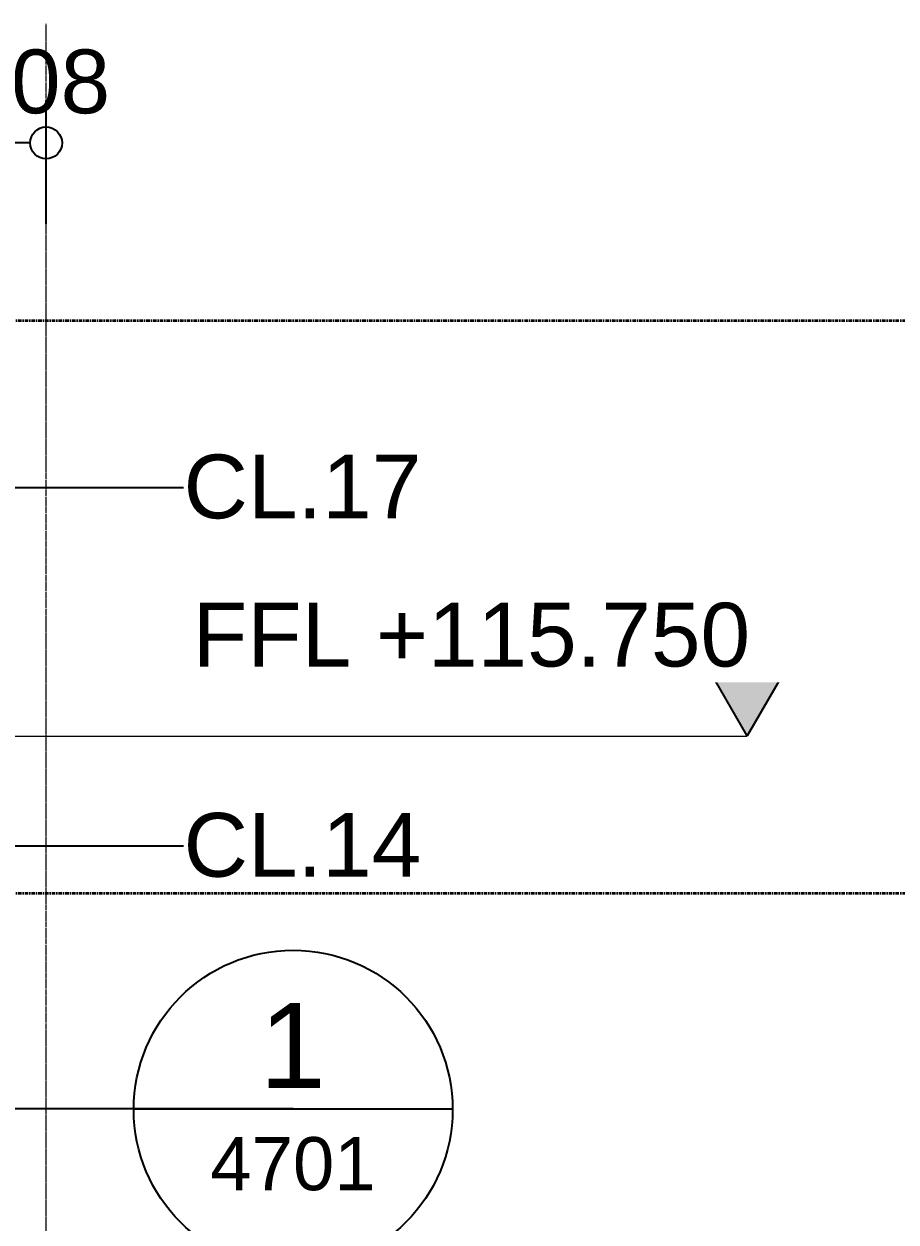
# Model space of a CAD drawing. Header units: millimetres. Extents: x -153298 to 620751, y -313239 to 250031.
# Drawn here: x 12373 to 16475, y -297007 to -291369 of the extents above; entities that cross this region are included whole.
import ezdxf

# ---------------------------------------------------------------- set-up
doc = ezdxf.new("R2010")
doc.units = ezdxf.units.MM
doc.linetypes.add('Centre', pattern=[31.75, 6.35, -4.7625, 15.875, -4.7625])
doc.linetypes.add('DPA_Grid _ Level 100', pattern=[10, 5.5, -1.6, 1.3, -1.6])
doc.layers.get('DEFPOINTS').update_dxf_attribs({"color": 250})
for name, color, linetype, lineweight in [('A-ANNO-DIMS', 1, 'Continuous', 9), ('A-ANNO-NOTE', 3, 'Continuous', 35), ('A-DETL-GENF', 2, 'Continuous', 35), ('A-FLOR-LEVL', 3, 'Continuous', 35), ('A-GENM-IDEN', 3, 'Continuous', 25), ('G-ANNO-SPOR', 3, 'Continuous', 9), ('S-GRID', 1, 'Continuous', 0)]:
    doc.layers.add(name, color=color, linetype=linetype, lineweight=lineweight)
doc.styles.add('ARIAL', font='arial.ttf')
doc.styles.add('Arial_1', font='arial.ttf', dxfattribs={"height": 250})
doc.styles.add('Arial_2', font='arial.ttf', dxfattribs={"height": 3})
doc.dimstyles.new('DPA-DIM-3_0_C-T', dxfattribs={"dimscale": 304.8, "dimtxt": 306.07782, "dimasz": 0.492126, "dimexe": 0.656168, "dimexo": 0.0625, "dimgap": 0.164042, "dimtad": 0, "dimjust": 2, "dimdec": 0, "dimzin": 0, "dimdsep": 46, "dimtxsty": 'Arial_2', "dimblk1": 'DOTBLANK', "dimblk2": 'OBLIQUE', "dimsah": 1, "dimcen": 0.09, "dimdle": 0.656168, "dimadec": 8, "dimazin": 0, "dimtfac": 1, "dimtdec": 4, "dimtix": 1, "dimtmove": 2, "dimatfit": 3, "dimfxl": 1.312336, "dimfxlon": 1, "dimtvp": 1, "dimtolj": 1, "dimtzin": 0, "dimarcsym": 2})

# ---------------------------------------------------------------- blocks, each defined once
blk = doc.blocks.new('DPA_AN_Callout - DPA_AN_Callout-15497441-2140-01 ENTRANCE 1 ELEVATION 2')
at = {"layer": 'A-DETL-GENF', "lineweight": 25}
blk.add_line((-11032.1, 114589.7), (-14325.5, 114589.7), dxfattribs=at)
blk = doc.blocks.new('*D4143')
at = {"layer": 'DEFPOINTS', "color": 0, "transparency": 16777216}
for p in [(12477.2, -291928.6), (12477.2, -300359.5), (12477.2, -300359.5)]:
    blk.add_point(p, dxfattribs=at)
blk = doc.blocks.new('_DotBlank')
at = {"color": 0, "linetype": 'ByBlock', "lineweight": -2}
blk.add_line((-0.5, 0), (-1, 0), dxfattribs=at)
blk.add_circle((0, 0), 0.5, dxfattribs=at)
blk = doc.blocks.new('_None')
blk = doc.blocks.new('_Oblique')
at = {"color": 0, "linetype": 'ByBlock', "lineweight": -2}
blk.add_line((-0.5, -0.5), (0.5, 0.5), dxfattribs=at)
blk = doc.blocks.new('*D4144')
at = {"layer": 'A-ANNO-DIMS', "color": 0, "lineweight": -2, "transparency": 16777216}
for p, q in [((12069.2, -292309.5), (12069.2, -291728.6)), ((12477.2, -292309.5), (12477.2, -291728.6)), ((12327.2, -291928.6), (11869.2, -291928.6))]:
    blk.add_line(p, q, dxfattribs=at)
at = {"layer": 'DEFPOINTS', "color": 0, "transparency": 16777216}
for p in [(12069.2, -291928.6), (12069.2, -292328.6), (12477.2, -292328.6)]:
    blk.add_point(p, dxfattribs=at)
at = {"layer": 'A-ANNO-DIMS', "color": 0, "lineweight": -2, "transparency": 16777216, "xscale": 150, "yscale": 150, "zscale": 150, "rotation": 180}
blk.add_blockref('_Oblique', (12069.2, -291928.6), dxfattribs=at)
at = {"layer": 'A-ANNO-DIMS', "color": 0, "lineweight": -2, "transparency": 16777216, "xscale": 150, "yscale": 150, "zscale": 150}
blk.add_blockref('_DotBlank', (12477.2, -291928.6), dxfattribs=at)
at = {"layer": 'A-ANNO-DIMS', "color": 0, "transparency": 16777216, "insert": (12079.2, -291489.1), "char_height": 300, "width": 830.648, "attachment_point": 1, "line_spacing_factor": 0.941778, "style": 'Arial_2'}
blk.add_mtext('\\A1;408', dxfattribs=at)
blk = doc.blocks.new('Spot Elevations - Section Scale 100-10802364-2140-01 ENTRANCE 1 ELEVATION 2')
at = {"layer": 'G-ANNO-SPOR'}
blk.add_hatch(color=256, dxfattribs=at).paths.add_polyline_path([(-18340.7, 101800), (-18139.1, 101450.9), (-17937.6, 101800)])
at = {"layer": 'G-ANNO-SPOR', "lineweight": 25}
for p, q in [((-18340.7, 101800), (-17937.6, 101800)), ((-18139.1, 101450.9), (-18340.7, 101800)), ((-17937.6, 101800), (-18139.1, 101450.9))]:
    blk.add_line(p, q, dxfattribs=at)

msp = doc.modelspace()

# ---------------------------------------------------------------- linework, layer by layer
at = {"layer": 'A-ANNO-NOTE', "lineweight": 25}
msp.add_line((12889.0764, -296475.0281), (14389.0661, -296475.0281), dxfattribs=at)
msp.add_circle((13639.0713, -296477.8104), 750, dxfattribs=at)
at = {"layer": 'A-FLOR-LEVL', "linetype": 'Centre'}
for p, q in [((-6493.6229, -292764.7103), (36480.0979, -292764.7103)), ((-6493.6229, -295459.5898), (38178.1357, -295459.5898))]:
    msp.add_line(p, q, dxfattribs=at)
at = {"layer": 'A-GENM-IDEN'}
for p, q in [((9138.0198, -293549.7103), (13123.855, -293549.7103)), ((10566.2413, -295236.3754), (13123.855, -295236.3754))]:
    msp.add_line(p, q, dxfattribs=at)
at = {"layer": 'G-ANNO-SPOR'}
msp.add_line((10397.0485, -294720.337), (15774.6848, -294720.337), dxfattribs=at)
at = {"layer": 'S-GRID', "linetype": 'DPA_Grid _ Level 100'}
msp.add_line((12477.1524, -312338.9018), (12477.1524, -291368.6646), dxfattribs=at)

# ---------------------------------------------------------------- block references
at = {"layer": 'A-DETL-GENF'}
msp.add_blockref('DPA_AN_Callout - DPA_AN_Callout-15497441-2140-01 ENTRANCE 1 ELEVATION 2', (24671.1729, -411064.7103), dxfattribs=at)
at = {"layer": 'G-ANNO-SPOR', "lineweight": 25}
msp.add_blockref('Spot Elevations - Section Scale 100-10802364-2140-01 ENTRANCE 1 ELEVATION 2', (33913.806, -396170.337), dxfattribs=at)

# ---------------------------------------------------------------- texts
at = {"layer": 'A-ANNO-NOTE', "lineweight": 9, "attachment_point": 1}
for s, insert, char_height, width, style in [('1', (13481.7722, -295975.8488), 400, 376.793125, 'ARIAL'), ('4701', (13249.7853, -296607.4853), 250, 929.9575, 'Arial_1')]:
    msp.add_mtext(s, dxfattribs=dict(at, insert=insert, char_height=char_height, width=width, style=style))
at = {"layer": 'A-GENM-IDEN', "lineweight": 9, "char_height": 300, "width": 1378.9025, "attachment_point": 1, "style": 'Arial_2'}
for s, insert in [('CL.17', (13123.855, -293395.3562)), ('CL.14', (13123.855, -295082.0212))]:
    msp.add_mtext(s, dxfattribs=dict(at, insert=insert))

# ---------------------------------------------------------------- dimensions: what is measured, and where the dimension line sits
at = {"layer": 'A-ANNO-DIMS'}
dim = msp.add_linear_dim(base=(12069.1524, -291928.5529), p1=(12477.1524, -292328.5529), p2=(12069.1524, -292328.5529), dimstyle='DPA-DIM-3_0_C-T', override={"dimpost": '<>', "dimfxl": 408}, dxfattribs=at)
dim.commit()
dim.dimension.update_dxf_attribs({"geometry": '*D4144', "text_midpoint": (12494.4764, -291689.084), "dimtype": 160})
dim = msp.add_linear_dim(base=(12477.1524, -291928.5529), p1=(12477.1524, -300359.479), p2=(12477.1524, -300359.479), text=' ', dimstyle='DPA-DIM-3_0_C-T', override={"dimpost": '<>', "dimblk": 'None', "dimse1": 1, "dimse2": 1, "dimsd1": 1, "dimsd2": 1, "dimfxl": 0}, dxfattribs=at)
dim.commit()
dim.dimension.update_dxf_attribs({"geometry": '*D4143', "text_midpoint": (12477.1524, -291928.5529)})

# ---------------------------------------------------------------- next in the draw order: texts
at = {"layer": 'G-ANNO-SPOR', "insert": (13167.3481, -294092.7901), "char_height": 300, "width": 3132.777186, "attachment_point": 1, "line_spacing_factor": 0.941778, "style": 'Arial_2', "bg_fill": 3, "box_fill_scale": 1.25, "bg_fill_color": 256, "bg_fill_true_color": 13158600, "bg_fill_transparency": 0}
msp.add_mtext('FFL +115.750', dxfattribs=at)

doc.saveas('drawing.dxf')
